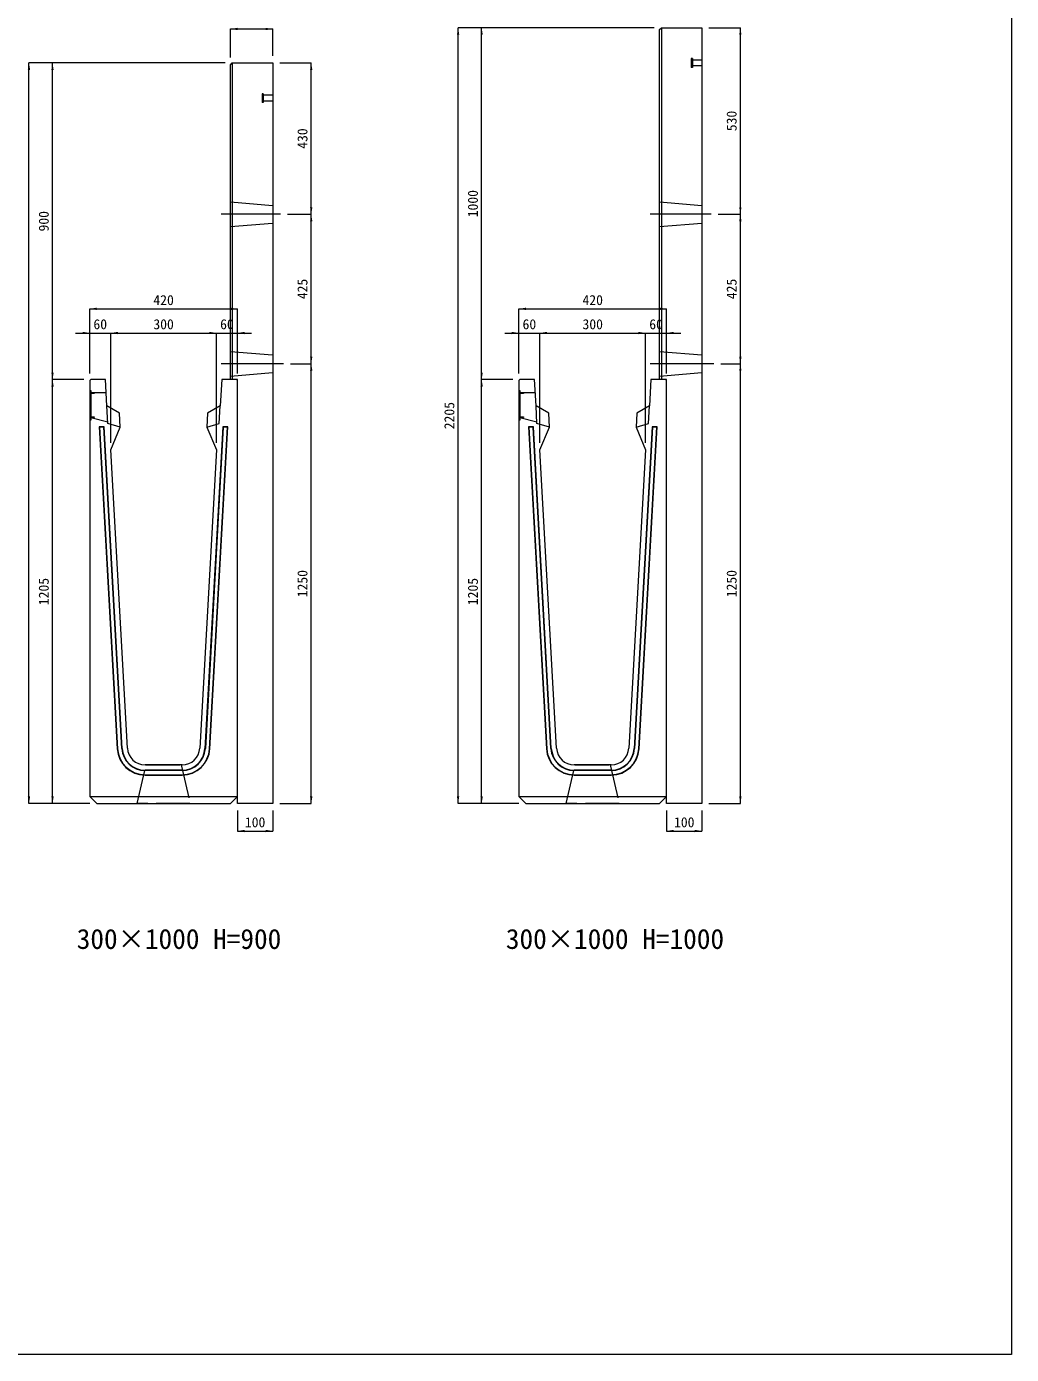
# Model space of a CAD drawing. Units: millimetres at full size; some dimension numbers follow another scale. Extents: x -7442 to 51876, y 9625 to 40052.
# Drawn here: x 14141 to 16939, y 9625 to 13399 of the extents above; entities that cross this region are included whole.
import ezdxf
from ezdxf.enums import TextEntityAlignment as Align

# ---------------------------------------------------------------- set-up
doc = ezdxf.new("R2010")
doc.units = ezdxf.units.MM
doc.header["$LTSCALE"] = 16
for name, pattern in [('DASHED', [7.5, 6, -1.5]), ('USER1', [13.5, 7.5, -6]), ('USER2', [285.75, 190.5, -31.75, 31.75, -31.75])]:
    doc.linetypes.add(name, pattern=pattern)
doc.layers.add('0_2', color=7, linetype='Continuous')
for name, color, linetype, lineweight in [('HOLE', 7, 'DASHED', 9), ('KIJUN', 5, 'Continuous', 9), ('WWAY', 5, 'Continuous', 9), ('寸法線', 7, 'Continuous', 9), ('本体', 2, 'Continuous', 13), ('補助線', 8, 'Continuous', 9), ('ｲﾝｻｰﾄ', 3, 'USER1', 9)]:
    doc.layers.add(name, color=color, linetype=linetype, lineweight=lineweight)
doc.styles.add('ＭＳ ゴシック', font='')
doc.styles.get('ＭＳ ゴシック').set_extended_font_data('MS Gothic')

# ---------------------------------------------------------------- blocks, each defined once
blk = doc.blocks.new('filled_arrow')
at = {"color": 0, "linetype": 'Continuous', "lineweight": -2}
blk.add_solid([(7.5, 1.25), (0, 0), (7.5, -1.25)], dxfattribs=at)

msp = doc.modelspace()

# ---------------------------------------------------------------- linework, layer by layer
at = {"layer": 'HOLE'}
for points in [[(14480.35, 11300.47), (14580.35, 11300.47), (14605.35, 11190.47), (14455.35, 11190.47)], [(15699.52, 11300.47), (15799.52, 11300.47), (15824.52, 11190.47), (15674.52, 11190.47)]]:
    msp.add_lwpolyline(points, close=True, dxfattribs=at)
at = {"layer": 'KIJUN'}
for p, q in [((14347.62, 12261.47), (14348.67, 12260.47)), ((14361.64, 12261.47), (14360.69, 12260.47)), ((14699.06, 12261.47), (14647.96, 11346.85)), ((14700, 12260.47), (14648.96, 11346.79)), ((14700, 12260.47), (14699.06, 12261.47)), ((14713.08, 12261.47), (14712.02, 12260.47)), ((15566.79, 12261.47), (15567.84, 12260.47)), ((15580.81, 12261.47), (15579.86, 12260.47)), ((15918.23, 12261.47), (15867.13, 11346.85)), ((15919.18, 12260.47), (15868.13, 11346.79)), ((15919.18, 12260.47), (15918.23, 12261.47)), ((15932.25, 12261.47), (15931.19, 12260.47)), ((14583.06, 11285.47), (14477.63, 11285.47)), ((15802.23, 11285.47), (15696.8, 11285.47)), ((14583.06, 11284.47), (14477.63, 11284.47)), ((14477.63, 11272.47), (14583.06, 11272.47)), ((14477.63, 11271.47), (14583.06, 11271.47)), ((15802.23, 11284.47), (15696.8, 11284.47)), ((15696.8, 11272.47), (15802.23, 11272.47)), ((15696.8, 11271.47), (15802.23, 11271.47))]:
    msp.add_line(p, q, dxfattribs=at)
at = {"layer": 'KIJUN', "color": 7, "lineweight": 13}
for p, q in [((14583.06, 11300.47), (14477.63, 11300.47)), ((15802.23, 11300.47), (15696.8, 11300.47))]:
    msp.add_line(p, q, dxfattribs=at)
at = {"layer": 'KIJUN', "color": 7}
for p, q in [((14320.35, 11210.47), (14740.35, 11210.47)), ((15539.52, 11210.47), (15959.52, 11210.47))]:
    msp.add_line(p, q, dxfattribs=at)
at = {"layer": 'KIJUN', "color": 7, "lineweight": 13}
for points in [[(14369.35, 12320.47), (14365.35, 12395.47), (14323.35, 12395.47), (14320.35, 12392.47), (14320.35, 11210.47), (14340.35, 11190.47), (14720.35, 11190.47), (14740.35, 11210.47), (14740.35, 12392.47), (14737.35, 12395.47), (14695.35, 12395.47), (14691.35, 12320.47), (14655.35, 12300.47), (14653.35, 12260.47), (14680.35, 12195.47), (14632.99, 11347.68)], [(15588.52, 12320.47), (15584.52, 12395.47), (15542.52, 12395.47), (15539.52, 12392.47), (15539.52, 11210.47), (15559.52, 11190.47), (15939.52, 11190.47), (15959.52, 11210.47), (15959.52, 12392.47), (15956.52, 12395.47), (15914.52, 12395.47), (15910.52, 12320.47), (15874.52, 12300.47), (15872.52, 12260.47), (15899.52, 12195.47), (15852.16, 11347.68)], [(14427.71, 11347.68), (14380.35, 12195.47), (14407.35, 12260.47), (14405.35, 12300.47), (14369.35, 12320.47)], [(15646.88, 11347.68), (15599.52, 12195.47), (15626.52, 12260.47), (15624.52, 12300.47), (15588.52, 12320.47)]]:
    msp.add_lwpolyline(points, dxfattribs=at)
at = {"layer": 'KIJUN', "color": 7, "linetype": 'DASHED', "lineweight": 13}
for points in [[(14407.35, 12260.47), (14372.01, 12270.47), (14369.35, 12320.47)], [(14653.35, 12260.47), (14688.68, 12270.47), (14691.35, 12320.47)], [(15626.52, 12260.47), (15591.19, 12270.47), (15588.52, 12320.47)], [(15872.52, 12260.47), (15907.85, 12270.47), (15910.52, 12320.47)]]:
    msp.add_lwpolyline(points, dxfattribs=at)
at = {"layer": 'KIJUN'}
for points in [[(14412.73, 11346.85), (14361.64, 12261.47), (14347.62, 12261.47), (14398.76, 11346.07)], [(14411.74, 11346.79), (14360.69, 12260.47), (14348.67, 12260.47), (14399.75, 11346.12)], [(14660.94, 11346.12), (14712.02, 12260.47), (14700, 12260.47)], [(14661.94, 11346.07), (14713.08, 12261.47), (14699.06, 12261.47)], [(15631.9, 11346.85), (15580.81, 12261.47), (15566.79, 12261.47), (15617.93, 11346.07)], [(15630.91, 11346.79), (15579.86, 12260.47), (15567.84, 12260.47), (15618.93, 11346.12)], [(15880.11, 11346.12), (15931.19, 12260.47), (15919.18, 12260.47)], [(15881.11, 11346.07), (15932.25, 12261.47), (15918.23, 12261.47)]]:
    msp.add_lwpolyline(points, dxfattribs=at)
for centre, radius, start, end in [((14477.63, 11350.47), 79, 183.19756, 270), ((14477.63, 11350.47), 78, 183.19756, 270), ((14477.63, 11350.47), 66, 183.19756, 270), ((14477.63, 11350.47), 65, 183.19756, 270), ((14583.06, 11350.47), 65, 270, 356.80244), ((14583.06, 11350.47), 66, 270, 356.80244), ((14583.06, 11350.47), 78, 270, 356.80244), ((14583.06, 11350.47), 79, 270, 356.80244), ((15696.8, 11350.47), 79, 183.19756, 270), ((15696.8, 11350.47), 78, 183.19756, 270), ((15696.8, 11350.47), 66, 183.19756, 270), ((15696.8, 11350.47), 65, 183.19756, 270), ((15802.23, 11350.47), 65, 270, 356.80244), ((15802.23, 11350.47), 66, 270, 356.80244), ((15802.23, 11350.47), 78, 270, 356.80244), ((15802.23, 11350.47), 79, 270, 356.80244)]:
    msp.add_arc(centre, radius, start, end, dxfattribs=at)
at = {"layer": 'KIJUN', "color": 7, "lineweight": 13}
for centre, start, end in [((14477.63, 11350.47), 183.19756, 270), ((14583.06, 11350.47), 270, 356.80244), ((15696.8, 11350.47), 183.19756, 270), ((15802.23, 11350.47), 270, 356.80244)]:
    msp.add_arc(centre, 50, start, end, dxfattribs=at)
at = {"layer": 'WWAY', "color": 7, "linetype": 'DASHED', "lineweight": 13}
for points in [[(14320.35, 12365.47), (14323.55, 12363.47), (14323.55, 12281.47), (14320.35, 12279.47)], [(14367.37, 12357.47), (14323.55, 12357.47), (14323.55, 12363.47), (14320.35, 12365.47)], [(15539.52, 12365.47), (15542.72, 12363.47), (15542.72, 12281.47), (15539.52, 12279.47)], [(15586.55, 12357.47), (15542.72, 12357.47), (15542.72, 12363.47), (15539.52, 12365.47)], [(14320.35, 12279.47), (14323.55, 12281.47), (14323.55, 12287.47), (14371.75, 12275.47)], [(15539.52, 12279.47), (15542.72, 12281.47), (15542.72, 12287.47), (15590.92, 12275.47)]]:
    msp.add_lwpolyline(points, dxfattribs=at)
at = {"layer": 'WWAY'}
for points in [[(14321.55, 12362.47), (14323.55, 12362.47), (14323.55, 12282.47), (14321.55, 12282.47)], [(14323.55, 12357.47), (14333.55, 12357.47), (14333.55, 12355.47), (14323.55, 12355.47)], [(15540.72, 12362.47), (15542.72, 12362.47), (15542.72, 12282.47), (15540.72, 12282.47)], [(15542.72, 12357.47), (15552.72, 12357.47), (15552.72, 12355.47), (15542.72, 12355.47)], [(14323.55, 12289.47), (14333.55, 12289.47), (14333.55, 12287.47), (14323.55, 12287.47)], [(15542.72, 12289.47), (15552.72, 12289.47), (15552.72, 12287.47), (15542.72, 12287.47)]]:
    msp.add_lwpolyline(points, close=True, dxfattribs=at)
at = {"layer": '寸法線'}
for p, q in [((14720.35, 13391.91), (14840.35, 13391.91)), ((14720.35, 13310.47), (14720.35, 13391.91)), ((14840.35, 13315.47), (14840.35, 13391.91)), ((15367.05, 11190.47), (15367.05, 13395.47)), ((15924.52, 13395.47), (15367.05, 13395.47)), ((15433.94, 12395.47), (15433.94, 13395.47)), ((15924.52, 13395.47), (15433.94, 13395.47)), ((16079.52, 13395.47), (16168.95, 13395.47)), ((16168.95, 12865.47), (16168.95, 13395.47)), ((14147.88, 11190.47), (14147.88, 13295.47)), ((14705.35, 13295.47), (14147.88, 13295.47)), ((14214.77, 12395.47), (14214.77, 13295.47)), ((14705.35, 13295.47), (14214.77, 13295.47)), ((14860.35, 13295.47), (14949.78, 13295.47)), ((14949.78, 12865.47), (14949.78, 13295.47)), ((14882.22, 12865.47), (14949.78, 12865.47)), ((14882.22, 12865.47), (14949.78, 12865.47)), ((14949.78, 12440.47), (14949.78, 12865.47)), ((16105.78, 12865.47), (16168.95, 12865.47)), ((16105.78, 12865.47), (16168.95, 12865.47)), ((16168.95, 12440.47), (16168.95, 12865.47)), ((14320.35, 12596.48), (14740.35, 12596.48)), ((14320.35, 12412.47), (14320.35, 12596.48)), ((14740.35, 12412.47), (14740.35, 12596.48)), ((15539.52, 12596.48), (15959.52, 12596.48)), ((15539.52, 12412.47), (15539.52, 12596.48)), ((15959.52, 12412.47), (15959.52, 12596.48)), ((14280.35, 12527.81), (14420.35, 12527.81)), ((14320.35, 12412.47), (14320.35, 12527.81)), ((14380.35, 12527.81), (14680.35, 12527.81)), ((14380.35, 12215.47), (14380.35, 12527.81)), ((14380.35, 12215.47), (14380.35, 12527.81)), ((14640.35, 12527.81), (14780.35, 12527.81)), ((14680.35, 12215.47), (14680.35, 12527.81)), ((14680.35, 12215.47), (14680.35, 12527.81)), ((14740.35, 12412.47), (14740.35, 12527.81)), ((15499.52, 12527.81), (15639.52, 12527.81)), ((15539.52, 12412.47), (15539.52, 12527.81)), ((15599.52, 12527.81), (15899.52, 12527.81)), ((15599.52, 12215.47), (15599.52, 12527.81)), ((15599.52, 12215.47), (15599.52, 12527.81)), ((15859.52, 12527.81), (15999.52, 12527.81)), ((15899.52, 12215.47), (15899.52, 12527.81)), ((15899.52, 12215.47), (15899.52, 12527.81)), ((15959.52, 12412.47), (15959.52, 12527.81)), ((14890.58, 12440.47), (14949.78, 12440.47)), ((14890.58, 12440.47), (14949.78, 12440.47)), ((14949.78, 11190.47), (14949.78, 12440.47)), ((16113.68, 12440.47), (16168.95, 12440.47)), ((16113.68, 12440.47), (16168.95, 12440.47)), ((16168.95, 11190.47), (16168.95, 12440.47)), ((14214.77, 11190.47), (14214.77, 12395.47)), ((14303.35, 12395.47), (14214.77, 12395.47)), ((14303.35, 12395.47), (14214.77, 12395.47)), ((15433.94, 11190.47), (15433.94, 12395.47)), ((15522.52, 12395.47), (15433.94, 12395.47)), ((15522.52, 12395.47), (15433.94, 12395.47)), ((14320.35, 11190.47), (14147.88, 11190.47)), ((14320.35, 11190.47), (14214.77, 11190.47)), ((14860.35, 11190.47), (14949.78, 11190.47)), ((15539.52, 11190.47), (15367.05, 11190.47)), ((15539.52, 11190.47), (15433.94, 11190.47)), ((16079.52, 11190.47), (16168.95, 11190.47)), ((14740.35, 11170.47), (14740.35, 11112.35)), ((14840.35, 11170.47), (14840.35, 11112.35)), ((15959.52, 11170.47), (15959.52, 11112.35)), ((16059.52, 11170.47), (16059.52, 11112.35)), ((14740.35, 11112.35), (14840.35, 11112.35)), ((15959.52, 11112.35), (16059.52, 11112.35))]:
    msp.add_line(p, q, dxfattribs=at)
at = {"layer": '寸法線', "linetype": 'USER2'}
for p, q in [((14862.22, 12865.47), (14693.69, 12865.47)), ((16085.78, 12865.47), (15912.86, 12865.47)), ((14870.58, 12440.47), (14693.69, 12440.47)), ((16093.68, 12440.47), (15912.86, 12440.47))]:
    msp.add_line(p, q, dxfattribs=at)
at = {"layer": '本体', "color": 4, "lineweight": 5}
for p, q in [((15944.52, 13395.47), (15944.52, 12395.47)), ((14725.35, 13295.47), (14725.35, 12395.47))]:
    msp.add_line(p, q, dxfattribs=at)
at = {"layer": '本体', "linetype": 'USER1', "lineweight": 9}
for p, q in [((14720.35, 12900.47), (14840.35, 12890.47)), ((15939.52, 12900.47), (16059.52, 12890.47)), ((14720.35, 12830.47), (14840.35, 12840.47)), ((15939.52, 12830.47), (16059.52, 12840.47)), ((14720.35, 12475.47), (14840.35, 12465.47)), ((15939.52, 12475.47), (16059.52, 12465.47)), ((14720.35, 12405.47), (14840.35, 12415.47)), ((15939.52, 12405.47), (16059.52, 12415.47))]:
    msp.add_line(p, q, dxfattribs=at)
at = {"layer": '本体'}
for points in [[(15939.52, 13390.47), (15944.52, 13395.47), (16059.52, 13395.47), (16059.52, 11190.47), (15959.52, 11190.47), (15959.52, 12395.47), (15939.52, 12395.47)], [(14720.35, 13290.47), (14725.35, 13295.47), (14840.35, 13295.47), (14840.35, 11190.47), (14740.35, 11190.47), (14740.35, 12395.47), (14720.35, 12395.47)]]:
    msp.add_lwpolyline(points, close=True, dxfattribs=at)
at = {"layer": '補助線', "color": 1, "lineweight": 13}
msp.add_lwpolyline([(5970.98, 20302.08), (16939.06, 20302.08), (16939.06, 9624.67), (5970.98, 9624.67)], close=True, dxfattribs=at)
at = {"layer": 'ｲﾝｻｰﾄ'}
for p, q in [((16029.52, 13307.74), (16029.52, 13282.74)), ((16032.52, 13307.74), (16029.52, 13307.74)), ((16032.52, 13307.74), (16032.52, 13282.74)), ((16059.52, 13303.74), (16032.52, 13303.74)), ((16059.52, 13286.74), (16032.52, 13286.74)), ((16059.52, 13303.74), (16059.52, 13286.74)), ((16032.52, 13282.74), (16029.52, 13282.74)), ((14810.35, 13207.97), (14810.35, 13182.97)), ((14813.35, 13207.97), (14810.35, 13207.97)), ((14813.35, 13182.97), (14810.35, 13182.97)), ((14813.35, 13207.97), (14813.35, 13182.97)), ((14840.35, 13203.97), (14813.35, 13203.97)), ((14840.35, 13186.97), (14813.35, 13186.97)), ((14840.35, 13203.97), (14840.35, 13186.97))]:
    msp.add_line(p, q, dxfattribs=at)

# ---------------------------------------------------------------- block references
at = {"layer": '寸法線', "xscale": 2.67, "yscale": 2.67}
for p in [(14720.35, 13391.91), (14320.35, 12596.48), (15539.52, 12596.48), (14380.35, 12527.81), (14380.35, 12527.81), (14740.35, 12527.81), (15599.52, 12527.81), (15599.52, 12527.81), (15959.52, 12527.81), (14740.35, 11112.35), (15959.52, 11112.35)]:
    msp.add_blockref('filled_arrow', p, dxfattribs=at)
for p, rotation in [((14840.35, 13391.91), 180), ((15367.05, 13395.47), 270), ((15433.94, 13395.47), 270), ((16168.95, 13395.47), 270), ((14147.88, 13295.47), 270), ((14214.77, 13295.47), 270), ((14949.78, 13295.47), 270), ((14949.78, 12865.47), 90), ((16168.95, 12865.47), 90), ((14949.78, 12865.47), 270), ((16168.95, 12865.47), 270), ((14740.35, 12596.48), 180), ((15959.52, 12596.48), 180), ((14320.35, 12527.81), 180), ((14680.35, 12527.81), 180), ((14680.35, 12527.81), 180), ((15539.52, 12527.81), 180), ((15899.52, 12527.81), 180), ((15899.52, 12527.81), 180), ((14949.78, 12440.47), 90), ((16168.95, 12440.47), 90), ((14949.78, 12440.47), 270), ((16168.95, 12440.47), 270), ((14214.77, 12395.47), 90), ((14214.77, 12395.47), 270), ((15433.94, 12395.47), 90), ((15433.94, 12395.47), 270), ((14147.88, 11190.47), 90), ((14214.77, 11190.47), 90), ((14949.78, 11190.47), 90), ((15367.05, 11190.47), 90), ((15433.94, 11190.47), 90), ((16168.95, 11190.47), 90), ((14840.35, 11112.35), 180), ((16059.52, 11112.35), 180)]:
    msp.add_blockref('filled_arrow', p, dxfattribs=dict(at, rotation=rotation))

# ---------------------------------------------------------------- texts
at = {"layer": '0_2', "style": 'ＭＳ ゴシック'}
for s, p in [('300×1000 H=900', (14283.53, 10760.12)), ('300×1000 H=1000', (15502.7, 10760.12))]:
    msp.add_text(s, height=56.96, dxfattribs=at).set_placement(p, align=Align.BOTTOM_LEFT)
at = {"layer": '寸法線', "style": 'ＭＳ ゴシック'}
for s, p in [('530', (16143.95, 13130.47)), ('430', (14924.78, 13080.47)), ('1000', (15408.94, 12895.47)), ('900', (14189.77, 12845.47)), ('425', (14924.78, 12652.97)), ('425', (16143.95, 12652.97)), ('2205', (15342.05, 12292.97)), ('1250', (14924.78, 11815.47)), ('1250', (16143.95, 11815.47)), ('1205', (14189.77, 11792.97)), ('1205', (15408.94, 11792.97))]:
    msp.add_text(s, height=28.48, rotation=90, dxfattribs=at).set_placement(p, align=Align.MIDDLE_CENTER)
for s, p in [('420', (14530.35, 12621.48)), ('420', (15749.52, 12621.48)), ('60', (14350.35, 12552.81)), ('300', (14530.35, 12552.81)), ('60', (14710.35, 12552.81)), ('60', (15569.52, 12552.81)), ('300', (15749.52, 12552.81)), ('60', (15929.52, 12552.81)), ('100', (14790.35, 11137.35)), ('100', (16009.52, 11137.35))]:
    msp.add_text(s, height=28.48, dxfattribs=at).set_placement(p, align=Align.MIDDLE_CENTER)

doc.saveas('drawing.dxf')
